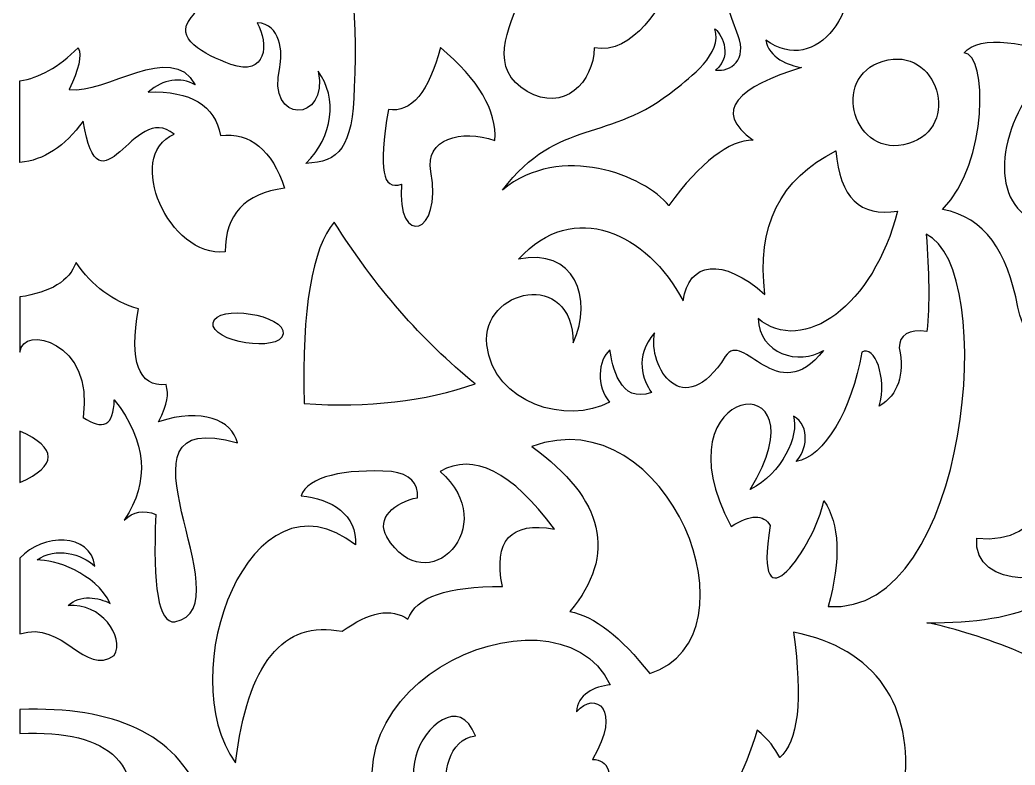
# Model space of a CAD drawing. Header units: centimetres. Extents: x -29.4 to 30.6, y -40.2 to 38.1.
# Drawn here: x -29.41 to -12.02, y -3.93 to 9.1 of the extents above; entities that cross this region are included whole.
import ezdxf

# ---------------------------------------------------------------- set-up
doc = ezdxf.new("R2010")
doc.units = ezdxf.units.CM
doc.header["$MEASUREMENT"] = 0
doc.layers.add('layer 1', color=7, linetype='Continuous')

msp = doc.modelspace()

# ---------------------------------------------------------------- linework, layer by layer
at = {"layer": 'layer 1', "color": 114}
for points, knots in [([(-14.18936, 14.71317), (-15.58492, 14.24845), (-15.65546, 10.18967), (-13.39082, 11.20756), (-13.39082, 11.20756), (-12.93069, 11.41437), (-12.18908, 11.14487), (-12.44113, 10.18866), (-12.44113, 10.18866), (-12.95971, 11.18251), (-14.07063, 10.38811), (-13.15655, 9.79825), (-13.15655, 9.79825), (-10.92165, 8.35604), (-10.59062, 11.30528), (-12.07453, 10.93576), (-12.07453, 10.93576), (-10.92911, 12.36741), (-9.88439, 10.2241), (-10.77908, 9.32296), (-10.77908, 9.32296), (-9.89731, 9.29293), (-8.48243, 10.69048), (-8.94094, 11.53646), (-8.94094, 11.53646), (-10.19758, 10.8572), (-10.33889, 11.29942), (-10.39302, 12.25728), (-10.39302, 12.25728), (-11.21151, 12.06161), (-14.26515, 11.9447), (-14.18936, 14.71317)], [0, 0, 0, 0, 0.11111111, 0.11111111, 0.11111111, 0.11111111, 0.22222222, 0.22222222, 0.22222222, 0.22222222, 0.33333333, 0.33333333, 0.33333333, 0.33333333, 0.44444444, 0.44444444, 0.44444444, 0.44444444, 0.55555556, 0.55555556, 0.55555556, 0.55555556, 0.66666667, 0.66666667, 0.66666667, 0.66666667, 0.77777778, 0.77777778, 0.77777778, 0.77777778, 1, 1, 1, 1]), ([(-16.9396, 13.31271), (-17.79601, 12.65183), (-19.79312, 12.42462), (-20.82505, 12.69501), (-20.82505, 12.69501), (-21.23111, 12.80141), (-22.34298, 13.33077), (-22.42878, 14.19508), (-22.42878, 14.19508), (-22.72651, 13.67947), (-23.31691, 13.23396), (-24.19999, 12.85852), (-24.19999, 12.85852), (-23.57718, 12.72366), (-21.92635, 12.50198), (-22.19244, 11.69566), (-22.19244, 11.69566), (-23.09535, 13.10348), (-24.58968, 9.74682), (-21.45337, 9.80874), (-21.45337, 9.80874), (-20.43077, 9.82893), (-20.5083, 10.9579), (-20.65805, 11.28279), (-20.65805, 11.28279), (-19.34, 10.57101), (-21.87771, 8.61695), (-20.54192, 7.84338), (-20.54192, 7.84338), (-19.90649, 7.47539), (-19.38123, 7.99866), (-19.37113, 8.60943), (-19.37113, 8.60943), (-18.70497, 8.45546), (-18.11564, 9.45007), (-18.08536, 9.68664), (-18.08536, 9.68664), (-18.14519, 9.63269), (-19.36573, 9.77722), (-19.21973, 11.0425), (-19.21973, 11.0425), (-18.9085, 10.25158), (-18.3458, 10.17526), (-17.75537, 10.53184), (-17.75537, 10.53184), (-18.43405, 10.44318), (-18.67848, 10.87629), (-18.57203, 11.36338), (-18.57203, 11.36338), (-18.4553, 11.00062), (-17.71798, 10.67333), (-17.35754, 11.41649), (-17.35754, 11.41649), (-16.84007, 12.48341), (-17.88857, 12.23186), (-18.14457, 11.87435), (-18.14457, 11.87435), (-18.42847, 12.70643), (-16.84293, 12.41438), (-16.9396, 13.31271)], [0, 0, 0, 0, 0.0625, 0.0625, 0.0625, 0.0625, 0.125, 0.125, 0.125, 0.125, 0.1875, 0.1875, 0.1875, 0.1875, 0.25, 0.25, 0.25, 0.25, 0.3125, 0.3125, 0.3125, 0.3125, 0.375, 0.375, 0.375, 0.375, 0.4375, 0.4375, 0.4375, 0.4375, 0.5, 0.5, 0.5, 0.5, 0.5625, 0.5625, 0.5625, 0.5625, 0.625, 0.625, 0.625, 0.625, 0.6875, 0.6875, 0.6875, 0.6875, 0.75, 0.75, 0.75, 0.75, 0.8125, 0.8125, 0.8125, 0.8125, 0.875, 0.875, 0.875, 0.875, 1, 1, 1, 1]), ([(-15.73754, 12.48429), (-15.943, 13.00091), (-16.47231, 13.38338), (-16.41498, 12.48429), (-16.41498, 12.48429), (-16.3892, 12.07988), (-15.41866, 10.9873), (-16.43395, 10.65201), (-16.43395, 10.65201), (-15.81092, 11.82263), (-18.15471, 12.13084), (-16.85787, 8.81969), (-16.85787, 8.81969), (-16.69712, 8.40925), (-16.97899, 8.17888), (-17.25151, 8.21893), (-17.25151, 8.21893), (-16.91594, 8.48861), (-17.18797, 8.89508), (-17.26366, 8.94076), (-17.26366, 8.94076), (-17.11301, 8.50493), (-17.72284, 8.07365), (-17.94807, 7.88929), (-17.94807, 7.88929), (-19.12006, 6.92992), (-19.98251, 7.40847), (-20.97548, 6.12268), (-20.97548, 6.12268), (-19.95672, 6.96409), (-18.48267, 6.37297), (-18.06888, 5.85237), (-18.06888, 5.85237), (-17.51128, 6.61325), (-17.01927, 6.99369), (-16.59287, 6.99369), (-16.59287, 6.99369), (-17.32709, 7.50178), (-16.83952, 7.92852), (-15.74702, 8.26641), (-15.74702, 8.26641), (-15.97153, 8.28896), (-16.3282, 8.44181), (-16.37336, 8.74322), (-16.37336, 8.74322), (-15.48425, 8.08699), (-14.60709, 9.32731), (-14.96548, 10.39513), (-14.96548, 10.39513), (-15.01089, 10.08978), (-15.29783, 9.86248), (-15.71834, 9.95406), (-15.71834, 9.95406), (-15.01109, 10.43001), (-15.51813, 11.93258), (-15.73754, 12.48429)], [0, 0, 0, 0, 0.06666667, 0.06666667, 0.06666667, 0.06666667, 0.13333333, 0.13333333, 0.13333333, 0.13333333, 0.2, 0.2, 0.2, 0.2, 0.26666667, 0.26666667, 0.26666667, 0.26666667, 0.33333333, 0.33333333, 0.33333333, 0.33333333, 0.4, 0.4, 0.4, 0.4, 0.46666667, 0.46666667, 0.46666667, 0.46666667, 0.53333333, 0.53333333, 0.53333333, 0.53333333, 0.6, 0.6, 0.6, 0.6, 0.66666667, 0.66666667, 0.66666667, 0.66666667, 0.73333333, 0.73333333, 0.73333333, 0.73333333, 0.8, 0.8, 0.8, 0.8, 0.86666667, 0.86666667, 0.86666667, 0.86666667, 1, 1, 1, 1]), ([(-25.72116, 12.18999), (-26.53294, 11.9874), (-26.10503, 10.95101), (-25.89432, 10.76124), (-25.89432, 10.76124), (-26.75506, 11.09066), (-26.7408, 11.76152), (-26.45063, 12.12965), (-26.45063, 12.12965), (-26.82905, 12.18434), (-27.16162, 11.44165), (-26.89465, 10.89071), (-26.89465, 10.89071), (-27.6314, 10.99082), (-27.87994, 10.43652), (-27.65158, 9.86953), (-27.65158, 9.86953), (-27.63902, 10.52329), (-27.33178, 10.70535), (-27.0231, 10.64602), (-27.0231, 10.64602), (-27.36538, 10.61064), (-27.49989, 9.80335), (-27.18023, 9.61061), (-27.18023, 9.61061), (-26.53038, 9.21879), (-26.38151, 10.02999), (-26.40101, 10.32996), (-26.40101, 10.32996), (-26.01265, 9.99868), (-26.19996, 9.37546), (-26.41191, 9.13603), (-26.41191, 9.13603), (-26.73103, 8.77555), (-26.20274, 8.49328), (-25.71817, 8.31907), (-25.71817, 8.31907), (-25.09609, 8.09542), (-25.05043, 8.68434), (-25.25969, 9.04357), (-25.25969, 9.04357), (-24.84361, 9.03129), (-24.81035, 8.5137), (-24.867, 8.26808), (-24.867, 8.26808), (-25.09884, 7.26286), (-24.00795, 7.2925), (-24.19293, 8.19882), (-24.19293, 8.19882), (-23.85392, 7.72816), (-23.93339, 7.06219), (-24.40737, 6.58707), (-24.40737, 6.58707), (-23.83716, 6.61711), (-23.58941, 6.84602), (-23.56417, 7.91726), (-23.56417, 7.91726), (-23.44306, 10.68547), (-24.10541, 12.59322), (-25.72116, 12.18999)], [0, 0, 0, 0, 0.0625, 0.0625, 0.0625, 0.0625, 0.125, 0.125, 0.125, 0.125, 0.1875, 0.1875, 0.1875, 0.1875, 0.25, 0.25, 0.25, 0.25, 0.3125, 0.3125, 0.3125, 0.3125, 0.375, 0.375, 0.375, 0.375, 0.4375, 0.4375, 0.4375, 0.4375, 0.5, 0.5, 0.5, 0.5, 0.5625, 0.5625, 0.5625, 0.5625, 0.625, 0.625, 0.625, 0.625, 0.6875, 0.6875, 0.6875, 0.6875, 0.75, 0.75, 0.75, 0.75, 0.8125, 0.8125, 0.8125, 0.8125, 0.875, 0.875, 0.875, 0.875, 1, 1, 1, 1]), ([(-28.54476, 7.87972), (-28.37571, 8.22762), (-28.32273, 8.47041), (-28.3858, 8.60806), (-28.3858, 8.60806), (-28.73202, 8.27017), (-29.07208, 8.07745), (-29.40598, 8.02989), (-29.40598, 8.02989), (-29.40598, 7.64444), (-29.40598, 7.16889), (-29.40597, 6.60323), (-29.40597, 6.60323), (-28.98882, 6.64328), (-28.62101, 6.88356), (-28.30254, 7.32407), (-28.30254, 7.32407), (-28.00386, 5.6012), (-27.42258, 7.6996), (-26.71299, 7.09881), (-26.71299, 7.09881), (-27.58859, 6.71278), (-26.80112, 4.94139), (-25.81982, 5.04142), (-25.81982, 5.04142), (-25.82234, 5.69218), (-25.47668, 6.06261), (-24.78283, 6.15271), (-24.78283, 6.15271), (-25.00486, 6.82599), (-25.37828, 7.13385), (-25.90308, 7.07628), (-25.90308, 7.07628), (-25.99643, 7.6044), (-26.41779, 7.85719), (-27.16715, 7.83466), (-27.16715, 7.83466), (-26.88709, 8.06243), (-26.61207, 8.10498), (-26.3421, 7.96231), (-26.3421, 7.96231), (-26.76409, 8.74425), (-27.909, 7.78512), (-28.54476, 7.87972)], [0, 0, 0, 0, 0.08333333, 0.08333333, 0.08333333, 0.08333333, 0.16666667, 0.16666667, 0.16666667, 0.16666667, 0.25, 0.25, 0.25, 0.25, 0.33333333, 0.33333333, 0.33333333, 0.33333333, 0.41666667, 0.41666667, 0.41666667, 0.41666667, 0.5, 0.5, 0.5, 0.5, 0.58333333, 0.58333333, 0.58333333, 0.58333333, 0.66666667, 0.66666667, 0.66666667, 0.66666667, 0.75, 0.75, 0.75, 0.75, 0.83333333, 0.83333333, 0.83333333, 0.83333333, 1, 1, 1, 1]), ([(-13.2851, 5.78479), (-12.53322, 5.63461), (-12.16932, 5.06395), (-11.96804, 4.0728), (-11.96804, 4.0728), (-11.82321, 3.31901), (-11.14175, 2.99507), (-10.69641, 3.0366), (-10.69641, 3.0366), (-10.71908, 3.49145), (-10.59323, 3.79153), (-9.99274, 4.30212), (-9.99274, 4.30212), (-10.81199, 4.84002), (-11.1811, 6.01505), (-10.96916, 6.89607), (-10.96916, 6.89607), (-11.39783, 7.20143), (-11.92155, 6.39198), (-11.8569, 5.69618), (-11.8569, 5.69618), (-12.54872, 6.22179), (-12.14029, 7.70702), (-11.23122, 8.3828), (-11.23122, 8.3828), (-11.69305, 8.71194), (-12.66959, 8.84706), (-12.90663, 8.51796), (-12.90663, 8.51796), (-12.50222, 8.50503), (-12.47812, 6.60543), (-13.2851, 5.78479)], [0, 0, 0, 0, 0.11111111, 0.11111111, 0.11111111, 0.11111111, 0.22222222, 0.22222222, 0.22222222, 0.22222222, 0.33333333, 0.33333333, 0.33333333, 0.33333333, 0.44444444, 0.44444444, 0.44444444, 0.44444444, 0.55555556, 0.55555556, 0.55555556, 0.55555556, 0.66666667, 0.66666667, 0.66666667, 0.66666667, 0.77777778, 0.77777778, 0.77777778, 0.77777778, 1, 1, 1, 1]), ([(-22.96824, 7.52924), (-22.56455, 7.46917), (-22.26178, 7.82959), (-22.05993, 8.6105), (-22.05993, 8.6105), (-21.38879, 8.04985), (-21.07088, 7.50922), (-21.1062, 6.98862), (-21.1062, 6.98862), (-21.70165, 7.18885), (-22.33318, 7.01866), (-22.22645, 6.44799), (-22.22645, 6.44799), (-22.01485, 5.31648), (-22.82642, 5.11476), (-22.74116, 6.22272), (-22.74116, 6.22272), (-23.06916, 6.12561), (-23.14486, 6.45136), (-22.96824, 7.52924)], [0, 0, 0, 0, 0.16666667, 0.16666667, 0.16666667, 0.16666667, 0.33333333, 0.33333333, 0.33333333, 0.33333333, 0.5, 0.5, 0.5, 0.5, 0.66666667, 0.66666667, 0.66666667, 0.66666667, 1, 1, 1, 1]), ([(-14.32209, 8.37529), (-15.27116, 8.09089), (-14.83023, 6.6498), (-13.88307, 6.93362), (-13.88307, 6.93362), (-12.93401, 7.21803), (-13.37494, 8.65911), (-14.32209, 8.37529)], [0, 0, 0, 0, 0.33333333, 0.33333333, 0.33333333, 0.33333333, 1, 1, 1, 1]), ([(-15.36559, 3.32013), (-15.7942, 3.04865), (-16.48897, 3.26572), (-16.50961, 3.87757), (-16.50961, 3.87757), (-15.72768, 3.21993), (-14.48395, 4.10371), (-14.0723, 5.75475), (-14.0723, 5.75475), (-14.72327, 5.64462), (-15.08154, 5.99503), (-15.14714, 6.80597), (-15.14714, 6.80597), (-16.1261, 6.32041), (-16.53989, 5.48444), (-16.3885, 4.29806), (-16.3885, 4.29806), (-17.13573, 4.95633), (-17.71796, 4.87373), (-17.8191, 4.18543), (-17.8191, 4.18543), (-18.4433, 5.3693), (-19.72569, 5.98002), (-20.69542, 4.91378), (-20.69542, 4.91378), (-19.7376, 5.12152), (-19.36701, 4.23549), (-19.74169, 3.44958), (-19.74169, 3.44958), (-19.73973, 4.76396), (-21.35377, 4.38904), (-21.24719, 3.41954), (-21.24719, 3.41954), (-21.13425, 2.39213), (-19.83675, 2.01072), (-19.10176, 2.41842), (-19.10176, 2.41842), (-19.34829, 2.68934), (-19.29963, 3.14685), (-19.099, 3.32943), (-19.099, 3.32943), (-19.05535, 3.04947), (-18.92338, 2.37756), (-18.3709, 2.5867), (-18.3709, 2.5867), (-18.51782, 2.79457), (-18.68354, 3.20787), (-18.3173, 3.62451), (-18.3173, 3.62451), (-18.43249, 3.03076), (-17.82559, 2.0439), (-17.08104, 3.2125), (-17.08104, 3.2125), (-16.76429, 3.70964), (-16.18597, 2.27455), (-15.36559, 3.32013)], [0, 0, 0, 0, 0.06666667, 0.06666667, 0.06666667, 0.06666667, 0.13333333, 0.13333333, 0.13333333, 0.13333333, 0.2, 0.2, 0.2, 0.2, 0.26666667, 0.26666667, 0.26666667, 0.26666667, 0.33333333, 0.33333333, 0.33333333, 0.33333333, 0.4, 0.4, 0.4, 0.4, 0.46666667, 0.46666667, 0.46666667, 0.46666667, 0.53333333, 0.53333333, 0.53333333, 0.53333333, 0.6, 0.6, 0.6, 0.6, 0.66666667, 0.66666667, 0.66666667, 0.66666667, 0.73333333, 0.73333333, 0.73333333, 0.73333333, 0.8, 0.8, 0.8, 0.8, 0.86666667, 0.86666667, 0.86666667, 0.86666667, 1, 1, 1, 1]), ([(-23.91236, 5.55953), (-23.20842, 4.43822), (-22.38842, 3.49713), (-21.45235, 2.73625), (-21.45235, 2.73625), (-22.32281, 2.4309), (-23.31943, 2.31576), (-24.44221, 2.39085), (-24.44221, 2.39085), (-24.47753, 4.05778), (-24.30092, 5.11401), (-23.91236, 5.55953)], [0, 0, 0, 0, 0.25, 0.25, 0.25, 0.25, 0.5, 0.5, 0.5, 0.5, 1, 1, 1, 1]), ([(-16.64591, 0.88967), (-16.08912, 1.16898), (-15.7893, 1.82179), (-15.89014, 2.17378), (-15.89014, 2.17378), (-15.57163, 1.98965), (-15.67286, 1.55592), (-15.84309, 1.37722), (-15.84309, 1.37722), (-15.35311, 1.45658), (-14.87109, 2.27988), (-14.69473, 3.28668), (-14.69473, 3.28668), (-14.4727, 3.42183), (-14.25081, 2.84966), (-14.39021, 2.3458), (-14.39021, 2.3458), (-14.06221, 2.54603), (-13.94615, 2.88642), (-14.04203, 3.36698), (-14.04203, 3.36698), (-14.04203, 3.59224), (-13.88055, 3.68735), (-13.55759, 3.65232), (-13.55759, 3.65232), (-13.51218, 4.12786), (-13.51722, 4.69352), (-13.57273, 5.34928), (-13.57273, 5.34928), (-12.29666, 4.79402), (-12.81094, -1.33417), (-15.28339, -1.15327), (-15.28339, -1.15327), (-15.05631, -0.32731), (-15.08154, 0.28841), (-15.35908, 0.69388), (-15.35908, 0.69388), (-15.51628, -0.0906), (-16.60806, -1.65596), (-16.29767, 0.25837), (-16.29767, 0.25837), (-16.41374, 0.46361), (-16.64081, 0.45861), (-16.97891, 0.24335), (-16.97891, 0.24335), (-18.34315, 2.76424), (-15.26775, 3.14743), (-16.64591, 0.88967)], [0, 0, 0, 0, 0.07692308, 0.07692308, 0.07692308, 0.07692308, 0.15384615, 0.15384615, 0.15384615, 0.15384615, 0.23076923, 0.23076923, 0.23076923, 0.23076923, 0.30769231, 0.30769231, 0.30769231, 0.30769231, 0.38461538, 0.38461538, 0.38461538, 0.38461538, 0.46153846, 0.46153846, 0.46153846, 0.46153846, 0.53846154, 0.53846154, 0.53846154, 0.53846154, 0.61538462, 0.61538462, 0.61538462, 0.61538462, 0.69230769, 0.69230769, 0.69230769, 0.69230769, 0.76923077, 0.76923077, 0.76923077, 0.76923077, 0.84615385, 0.84615385, 0.84615385, 0.84615385, 1, 1, 1, 1]), ([(-29.40596, 3.29048), (-29.40596, 3.54838), (-29.40598, 3.86953), (-29.40598, 4.25392), (-29.40598, 4.25392), (-28.86904, 4.33402), (-28.54202, 4.53427), (-28.42492, 4.85468), (-28.42492, 4.85468), (-28.14231, 4.44417), (-27.77895, 4.17382), (-27.33484, 4.04366), (-27.33484, 4.04366), (-27.49633, 3.12249), (-27.33484, 2.68194), (-26.85035, 2.72199), (-26.85035, 2.72199), (-26.81131, 2.5389), (-26.80716, 2.41112), (-26.98667, 2.07241), (-26.98667, 2.07241), (-26.20948, 2.32273), (-25.71535, 2.10502), (-25.60126, 1.70262), (-25.60126, 1.70262), (-28.04145, 2.40918), (-25.40644, -1.17385), (-26.69895, -1.42326), (-26.69895, -1.42326), (-26.98044, -1.4486), (-27.09109, -0.82299), (-27.0309, 0.4536), (-27.0309, 0.4536), (-27.24032, 0.5362), (-27.4245, 0.50366), (-27.58346, 0.35598), (-27.58346, 0.35598), (-27.13183, 1.02677), (-27.18985, 1.72758), (-27.75755, 2.45842), (-27.75755, 2.45842), (-27.76466, 1.99485), (-27.96062, 1.91922), (-28.30254, 2.15057), (-28.30254, 2.15057), (-28.09784, 3.47492), (-29.37014, 3.78327), (-29.40596, 3.29048)], [0, 0, 0, 0, 0.07692308, 0.07692308, 0.07692308, 0.07692308, 0.15384615, 0.15384615, 0.15384615, 0.15384615, 0.23076923, 0.23076923, 0.23076923, 0.23076923, 0.30769231, 0.30769231, 0.30769231, 0.30769231, 0.38461538, 0.38461538, 0.38461538, 0.38461538, 0.46153846, 0.46153846, 0.46153846, 0.46153846, 0.53846154, 0.53846154, 0.53846154, 0.53846154, 0.61538462, 0.61538462, 0.61538462, 0.61538462, 0.69230769, 0.69230769, 0.69230769, 0.69230769, 0.76923077, 0.76923077, 0.76923077, 0.76923077, 0.84615385, 0.84615385, 0.84615385, 0.84615385, 1, 1, 1, 1]), ([(-26.03176, 3.80249), (-26.08583, 3.46825), (-24.85964, 3.27279), (-24.80554, 3.60726), (-24.80554, 3.60726), (-24.75146, 3.94149), (-25.97764, 4.13696), (-26.03176, 3.80249)], [0, 0, 0, 0, 0.33333333, 0.33333333, 0.33333333, 0.33333333, 1, 1, 1, 1]), ([(-19.79505, -1.24303), (-18.9674, -0.24176), (-19.18946, 0.71946), (-20.46122, 1.64062), (-20.46122, 1.64062), (-18.07203, 2.51983), (-16.41418, -1.69052), (-18.40216, -2.32439), (-18.40216, -2.32439), (-18.90683, -1.68359), (-19.37113, -1.32313), (-19.79505, -1.24303)], [0, 0, 0, 0, 0.25, 0.25, 0.25, 0.25, 0.5, 0.5, 0.5, 0.5, 1, 1, 1, 1]), ([(-8.92332, 2.04545), (-8.49434, 1.3602), (-8.64798, 0.491), (-9.51482, 0.63381), (-9.51482, 0.63381), (-9.04775, 0.72885), (-8.62492, 1.87298), (-9.99579, 1.97763), (-9.99579, 1.97763), (-10.62976, 2.02602), (-10.66894, 0.5812), (-10.74182, 0.39353), (-10.74182, 0.39353), (-10.7141, 1.3433), (-11.33791, 1.77144), (-11.62385, 1.6738), (-11.62385, 1.6738), (-11.21443, 1.16875), (-11.45813, -0.10561), (-12.68872, 0.04072), (-12.68872, 0.04072), (-12.77612, -0.87033), (-11.09603, -0.86798), (-11.02945, -0.04198), (-11.02945, -0.04198), (-10.77822, -0.99265), (-11.89499, -1.45501), (-13.55785, -1.4386), (-13.55785, -1.4386), (-12.81102, -1.58376), (-11.30433, -2.09701), (-10.55749, -2.74275), (-10.55749, -2.74275), (-10.25918, -0.93779), (-6.5745, -0.02846), (-5.29979, -1.91171), (-5.29979, -1.91171), (-5.04734, -1.13709), (-5.79656, -0.70338), (-6.92691, -0.44745), (-6.92691, -0.44745), (-6.03542, -0.09808), (-6.66438, 0.58265), (-7.4719, 0.37851), (-7.4719, 0.37851), (-7.59805, 0.56373), (-7.36584, 0.91414), (-6.73011, 1.02426), (-6.73011, 1.02426), (-7.06446, 1.88026), (-8.05782, 1.30959), (-8.36308, 0.65634), (-8.36308, 0.65634), (-8.23928, 1.06691), (-8.37604, 1.86848), (-8.92332, 2.04545)], [0, 0, 0, 0, 0.06666667, 0.06666667, 0.06666667, 0.06666667, 0.13333333, 0.13333333, 0.13333333, 0.13333333, 0.2, 0.2, 0.2, 0.2, 0.26666667, 0.26666667, 0.26666667, 0.26666667, 0.33333333, 0.33333333, 0.33333333, 0.33333333, 0.4, 0.4, 0.4, 0.4, 0.46666667, 0.46666667, 0.46666667, 0.46666667, 0.53333333, 0.53333333, 0.53333333, 0.53333333, 0.6, 0.6, 0.6, 0.6, 0.66666667, 0.66666667, 0.66666667, 0.66666667, 0.73333333, 0.73333333, 0.73333333, 0.73333333, 0.8, 0.8, 0.8, 0.8, 0.86666667, 0.86666667, 0.86666667, 0.86666667, 1, 1, 1, 1]), ([(-29.40598, 1.91096), (-28.74389, 1.61058), (-28.74388, 1.3102), (-29.40598, 1.00982), (-29.40598, 1.00982), (-29.40598, 1.3102), (-29.40598, 1.61058), (-29.40598, 1.91096)], [0, 0, 0, 0, 0.33333333, 0.33333333, 0.33333333, 0.33333333, 1, 1, 1, 1]), ([(-25.63914, -3.88637), (-26.76353, -2.34131), (-25.37398, 1.36403), (-23.54146, -0.07952), (-23.54146, -0.07952), (-23.51119, 0.44109), (-23.95917, 0.73646), (-24.49406, 0.77651), (-24.49406, 0.77651), (-24.38053, 1.11941), (-23.72313, 1.25203), (-22.91321, 1.20447), (-22.91321, 1.20447), (-22.59027, 1.15692), (-22.43887, 1.00424), (-22.45906, 0.74644), (-22.45906, 0.74644), (-22.86528, 0.66885), (-23.18552, 0.37994), (-22.99647, 0.06314), (-22.99647, 0.06314), (-22.29228, -1.1169), (-20.96746, 0.2643), (-22.06546, 1.20447), (-22.06546, 1.20447), (-21.4801, 1.53986), (-20.814, 1.20447), (-20.06717, 0.1983), (-20.06717, 0.1983), (-20.83419, 0.33346), (-21.13696, -0.00193), (-20.97548, -0.80787), (-20.97548, -0.80787), (-21.93931, -0.79785), (-22.48934, -0.98807), (-22.62558, -1.37852), (-22.62558, -1.37852), (-22.91974, -1.1745), (-23.30325, -1.24458), (-23.77611, -1.58877), (-23.77611, -1.58877), (-24.81025, -1.38355), (-25.43126, -2.14942), (-25.63914, -3.88637)], [0, 0, 0, 0, 0.08333333, 0.08333333, 0.08333333, 0.08333333, 0.16666667, 0.16666667, 0.16666667, 0.16666667, 0.25, 0.25, 0.25, 0.25, 0.33333333, 0.33333333, 0.33333333, 0.33333333, 0.41666667, 0.41666667, 0.41666667, 0.41666667, 0.5, 0.5, 0.5, 0.5, 0.58333333, 0.58333333, 0.58333333, 0.58333333, 0.66666667, 0.66666667, 0.66666667, 0.66666667, 0.75, 0.75, 0.75, 0.75, 0.83333333, 0.83333333, 0.83333333, 0.83333333, 1, 1, 1, 1]), ([(-29.40598, -0.31185), (-29.01394, 0.12722), (-28.16712, 0.13819), (-28.09788, -0.45063), (-28.09788, -0.45063), (-28.31966, -0.23632), (-28.78679, -0.10471), (-29.10488, -0.34233), (-29.10488, -0.34233), (-28.81436, -0.32794), (-28.08453, -0.56632), (-27.8313, -1.10061), (-27.8313, -1.10061), (-28.0308, -0.99516), (-28.35123, -0.93676), (-28.5599, -1.13825), (-28.5599, -1.13825), (-27.99754, -1.08331), (-27.56793, -1.68409), (-27.7575, -2.00929), (-27.7575, -2.00929), (-28.2744, -2.39226), (-28.64651, -1.38663), (-29.40598, -1.63382), (-29.40598, -1.63382), (-29.40598, -1.01325), (-29.40597, -0.57259), (-29.40598, -0.31185)], [0, 0, 0, 0, 0.125, 0.125, 0.125, 0.125, 0.25, 0.25, 0.25, 0.25, 0.375, 0.375, 0.375, 0.375, 0.5, 0.5, 0.5, 0.5, 0.625, 0.625, 0.625, 0.625, 0.75, 0.75, 0.75, 0.75, 1, 1, 1, 1]), ([(-19.79505, -5.77876), (-18.78738, -5.74232), (-18.32412, -5.34417), (-18.37188, -4.63732), (-18.37188, -4.63732), (-18.63431, -4.51717), (-18.89674, -4.47712), (-19.15917, -4.51717), (-19.15917, -4.51717), (-19.03805, -4.06659), (-19.1188, -3.8363), (-19.40141, -3.82629), (-19.40141, -3.82629), (-18.86983, -2.94461), (-19.36066, -2.61795), (-19.67994, -2.9928), (-19.67994, -2.9928), (-19.67383, -2.70061), (-19.36506, -2.54782), (-19.09012, -2.52471), (-19.09012, -2.52471), (-20.06649, -0.50548), (-24.83119, -2.70682), (-22.7147, -5.56305), (-22.7147, -5.56305), (-22.46694, -5.89742), (-22.02202, -6.08084), (-21.64339, -6.06411), (-21.64339, -6.06411), (-22.50027, -5.45673), (-22.62878, -4.3039), (-22.48774, -3.7703), (-22.48774, -3.7703), (-22.35298, -3.26048), (-21.72487, -2.69934), (-21.44566, -3.41549), (-21.44566, -3.41549), (-22.40357, -3.55511), (-21.83086, -5.70096), (-21.37331, -5.26366), (-21.37331, -5.26366), (-22.11324, -3.16833), (-18.55128, -4.1482), (-19.79505, -5.77876)], [0, 0, 0, 0, 0.08333333, 0.08333333, 0.08333333, 0.08333333, 0.16666667, 0.16666667, 0.16666667, 0.16666667, 0.25, 0.25, 0.25, 0.25, 0.33333333, 0.33333333, 0.33333333, 0.33333333, 0.41666667, 0.41666667, 0.41666667, 0.41666667, 0.5, 0.5, 0.5, 0.5, 0.58333333, 0.58333333, 0.58333333, 0.58333333, 0.66666667, 0.66666667, 0.66666667, 0.66666667, 0.75, 0.75, 0.75, 0.75, 0.83333333, 0.83333333, 0.83333333, 0.83333333, 1, 1, 1, 1]), ([(-15.8889, -1.60348), (-14.43545, -1.89385), (-13.78946, -2.88532), (-13.95096, -4.33716), (-13.95096, -4.33716), (-13.70462, -4.43399), (-13.41516, -4.34397), (-13.24899, -4.08464), (-13.24899, -4.08464), (-13.25353, -4.61241), (-13.58671, -4.65578), (-13.93375, -4.89242), (-13.93375, -4.89242), (-13.8426, -5.32032), (-13.62798, -6.10918), (-13.40592, -6.83009), (-13.40592, -6.83009), (-13.97115, -6.68992), (-14.13265, -7.03034), (-13.89041, -7.85138), (-13.89041, -7.85138), (-14.3547, -8.29194), (-14.6575, -8.41209), (-14.79881, -8.21184), (-14.79881, -8.21184), (-15.11171, -7.00031), (-15.52554, -6.77002), (-16.0403, -7.52096), (-16.0403, -7.52096), (-16.2018, -7.80132), (-16.12105, -8.12172), (-15.79806, -8.48218), (-15.79806, -8.48218), (-16.83768, -8.39207), (-17.37264, -7.68117), (-17.40292, -6.34948), (-17.40292, -6.34948), (-17.26161, -6.02908), (-16.9588, -6.26938), (-16.49451, -7.07039), (-16.49451, -7.07039), (-16.22199, -6.16925), (-16.53488, -5.50842), (-17.43319, -5.08789), (-17.43319, -5.08789), (-17.04965, -4.63732), (-16.74684, -4.04657), (-16.52479, -3.31565), (-16.52479, -3.31565), (-16.33302, -3.47585), (-16.2018, -3.63606), (-16.13114, -3.79626), (-16.13114, -3.79626), (-15.80815, -3.52591), (-15.7274, -2.79499), (-15.8889, -1.60348)], [0, 0, 0, 0, 0.06666667, 0.06666667, 0.06666667, 0.06666667, 0.13333333, 0.13333333, 0.13333333, 0.13333333, 0.2, 0.2, 0.2, 0.2, 0.26666667, 0.26666667, 0.26666667, 0.26666667, 0.33333333, 0.33333333, 0.33333333, 0.33333333, 0.4, 0.4, 0.4, 0.4, 0.46666667, 0.46666667, 0.46666667, 0.46666667, 0.53333333, 0.53333333, 0.53333333, 0.53333333, 0.6, 0.6, 0.6, 0.6, 0.66666667, 0.66666667, 0.66666667, 0.66666667, 0.73333333, 0.73333333, 0.73333333, 0.73333333, 0.8, 0.8, 0.8, 0.8, 0.86666667, 0.86666667, 0.86666667, 0.86666667, 1, 1, 1, 1]), ([(-29.40598, -2.95519), (-27.73858, -2.89512), (-26.68483, -3.39575), (-26.24475, -4.45709), (-26.24475, -4.45709), (-26.87053, -4.81755), (-27.29446, -5.0979), (-27.51652, -5.29816), (-27.51652, -5.29816), (-27.16931, -3.93643), (-27.79913, -3.29562), (-29.40598, -3.37572), (-29.40598, -3.37572), (-29.40598, -3.23554), (-29.40598, -3.09537), (-29.40598, -2.95519)], [0, 0, 0, 0, 0.2, 0.2, 0.2, 0.2, 0.4, 0.4, 0.4, 0.4, 0.6, 0.6, 0.6, 0.6, 1, 1, 1, 1])]:
    msp.add_open_spline(points, degree=3, knots=knots, dxfattribs=at)
at = {"layer": 'layer 1', "color": 250, "lineweight": 20}
for points, knots in [([(-14.18936, 14.71317), (-15.58492, 14.24845), (-15.65546, 10.18967), (-13.39082, 11.20756), (-13.39082, 11.20756), (-12.93069, 11.41437), (-12.18908, 11.14487), (-12.44113, 10.18866), (-12.44113, 10.18866), (-12.95971, 11.18251), (-14.07063, 10.38811), (-13.15655, 9.79825), (-13.15655, 9.79825), (-10.92165, 8.35604), (-10.59062, 11.30528), (-12.07453, 10.93576), (-12.07453, 10.93576), (-10.92911, 12.36741), (-9.88439, 10.2241), (-10.77908, 9.32296), (-10.77908, 9.32296), (-9.89731, 9.29293), (-8.48243, 10.69048), (-8.94094, 11.53646), (-8.94094, 11.53646), (-10.19758, 10.8572), (-10.33889, 11.29942), (-10.39302, 12.25728), (-10.39302, 12.25728), (-11.21151, 12.06161), (-14.26515, 11.9447), (-14.18936, 14.71317)], [0, 0, 0, 0, 0.11111111, 0.11111111, 0.11111111, 0.11111111, 0.22222222, 0.22222222, 0.22222222, 0.22222222, 0.33333333, 0.33333333, 0.33333333, 0.33333333, 0.44444444, 0.44444444, 0.44444444, 0.44444444, 0.55555556, 0.55555556, 0.55555556, 0.55555556, 0.66666667, 0.66666667, 0.66666667, 0.66666667, 0.77777778, 0.77777778, 0.77777778, 0.77777778, 1, 1, 1, 1]), ([(-16.9396, 13.31271), (-17.79601, 12.65183), (-19.79312, 12.42462), (-20.82505, 12.69501), (-20.82505, 12.69501), (-21.23111, 12.80141), (-22.34298, 13.33077), (-22.42878, 14.19508), (-22.42878, 14.19508), (-22.72651, 13.67947), (-23.31691, 13.23396), (-24.19999, 12.85852), (-24.19999, 12.85852), (-23.57718, 12.72366), (-21.92635, 12.50198), (-22.19244, 11.69566), (-22.19244, 11.69566), (-23.09535, 13.10348), (-24.58968, 9.74682), (-21.45337, 9.80874), (-21.45337, 9.80874), (-20.43077, 9.82893), (-20.5083, 10.9579), (-20.65805, 11.28279), (-20.65805, 11.28279), (-19.34, 10.57101), (-21.87771, 8.61695), (-20.54192, 7.84338), (-20.54192, 7.84338), (-19.90649, 7.47539), (-19.38123, 7.99866), (-19.37113, 8.60943), (-19.37113, 8.60943), (-18.70497, 8.45546), (-18.11564, 9.45007), (-18.08536, 9.68664), (-18.08536, 9.68664), (-18.14519, 9.63269), (-19.36573, 9.77722), (-19.21973, 11.0425), (-19.21973, 11.0425), (-18.9085, 10.25158), (-18.3458, 10.17526), (-17.75537, 10.53184), (-17.75537, 10.53184), (-18.43405, 10.44318), (-18.67848, 10.87629), (-18.57203, 11.36338), (-18.57203, 11.36338), (-18.4553, 11.00062), (-17.71798, 10.67333), (-17.35754, 11.41649), (-17.35754, 11.41649), (-16.84007, 12.48341), (-17.88857, 12.23186), (-18.14457, 11.87435), (-18.14457, 11.87435), (-18.42847, 12.70643), (-16.84293, 12.41438), (-16.9396, 13.31271)], [0, 0, 0, 0, 0.0625, 0.0625, 0.0625, 0.0625, 0.125, 0.125, 0.125, 0.125, 0.1875, 0.1875, 0.1875, 0.1875, 0.25, 0.25, 0.25, 0.25, 0.3125, 0.3125, 0.3125, 0.3125, 0.375, 0.375, 0.375, 0.375, 0.4375, 0.4375, 0.4375, 0.4375, 0.5, 0.5, 0.5, 0.5, 0.5625, 0.5625, 0.5625, 0.5625, 0.625, 0.625, 0.625, 0.625, 0.6875, 0.6875, 0.6875, 0.6875, 0.75, 0.75, 0.75, 0.75, 0.8125, 0.8125, 0.8125, 0.8125, 0.875, 0.875, 0.875, 0.875, 1, 1, 1, 1]), ([(-15.73754, 12.48429), (-15.943, 13.00091), (-16.47231, 13.38338), (-16.41498, 12.48429), (-16.41498, 12.48429), (-16.3892, 12.07988), (-15.41866, 10.9873), (-16.43395, 10.65201), (-16.43395, 10.65201), (-15.81092, 11.82263), (-18.15471, 12.13084), (-16.85787, 8.81969), (-16.85787, 8.81969), (-16.69712, 8.40925), (-16.97899, 8.17888), (-17.25151, 8.21893), (-17.25151, 8.21893), (-16.91594, 8.48861), (-17.18797, 8.89508), (-17.26366, 8.94076), (-17.26366, 8.94076), (-17.11301, 8.50493), (-17.72284, 8.07365), (-17.94807, 7.88929), (-17.94807, 7.88929), (-19.12006, 6.92992), (-19.98251, 7.40847), (-20.97548, 6.12268), (-20.97548, 6.12268), (-19.95672, 6.96409), (-18.48267, 6.37297), (-18.06888, 5.85237), (-18.06888, 5.85237), (-17.51128, 6.61325), (-17.01927, 6.99369), (-16.59287, 6.99369), (-16.59287, 6.99369), (-17.32709, 7.50178), (-16.83952, 7.92852), (-15.74702, 8.26641), (-15.74702, 8.26641), (-15.97153, 8.28896), (-16.3282, 8.44181), (-16.37336, 8.74322), (-16.37336, 8.74322), (-15.48425, 8.08699), (-14.60709, 9.32731), (-14.96548, 10.39513), (-14.96548, 10.39513), (-15.01089, 10.08978), (-15.29783, 9.86248), (-15.71834, 9.95406), (-15.71834, 9.95406), (-15.01109, 10.43001), (-15.51813, 11.93258), (-15.73754, 12.48429)], [0, 0, 0, 0, 0.06666667, 0.06666667, 0.06666667, 0.06666667, 0.13333333, 0.13333333, 0.13333333, 0.13333333, 0.2, 0.2, 0.2, 0.2, 0.26666667, 0.26666667, 0.26666667, 0.26666667, 0.33333333, 0.33333333, 0.33333333, 0.33333333, 0.4, 0.4, 0.4, 0.4, 0.46666667, 0.46666667, 0.46666667, 0.46666667, 0.53333333, 0.53333333, 0.53333333, 0.53333333, 0.6, 0.6, 0.6, 0.6, 0.66666667, 0.66666667, 0.66666667, 0.66666667, 0.73333333, 0.73333333, 0.73333333, 0.73333333, 0.8, 0.8, 0.8, 0.8, 0.86666667, 0.86666667, 0.86666667, 0.86666667, 1, 1, 1, 1]), ([(-25.72116, 12.18999), (-26.53294, 11.9874), (-26.10503, 10.95101), (-25.89432, 10.76124), (-25.89432, 10.76124), (-26.75506, 11.09066), (-26.7408, 11.76152), (-26.45063, 12.12965), (-26.45063, 12.12965), (-26.82905, 12.18434), (-27.16162, 11.44165), (-26.89465, 10.89071), (-26.89465, 10.89071), (-27.6314, 10.99082), (-27.87994, 10.43652), (-27.65158, 9.86953), (-27.65158, 9.86953), (-27.63902, 10.52329), (-27.33178, 10.70535), (-27.0231, 10.64602), (-27.0231, 10.64602), (-27.36538, 10.61064), (-27.49989, 9.80335), (-27.18023, 9.61061), (-27.18023, 9.61061), (-26.53038, 9.21879), (-26.38151, 10.02999), (-26.40101, 10.32996), (-26.40101, 10.32996), (-26.01265, 9.99868), (-26.19996, 9.37546), (-26.41191, 9.13603), (-26.41191, 9.13603), (-26.73103, 8.77555), (-26.20274, 8.49328), (-25.71817, 8.31907), (-25.71817, 8.31907), (-25.09609, 8.09542), (-25.05043, 8.68434), (-25.25969, 9.04357), (-25.25969, 9.04357), (-24.84361, 9.03129), (-24.81035, 8.5137), (-24.867, 8.26808), (-24.867, 8.26808), (-25.09884, 7.26286), (-24.00795, 7.2925), (-24.19293, 8.19882), (-24.19293, 8.19882), (-23.85392, 7.72816), (-23.93339, 7.06219), (-24.40737, 6.58707), (-24.40737, 6.58707), (-23.83716, 6.61711), (-23.58941, 6.84602), (-23.56417, 7.91726), (-23.56417, 7.91726), (-23.44306, 10.68547), (-24.10541, 12.59322), (-25.72116, 12.18999)], [0, 0, 0, 0, 0.0625, 0.0625, 0.0625, 0.0625, 0.125, 0.125, 0.125, 0.125, 0.1875, 0.1875, 0.1875, 0.1875, 0.25, 0.25, 0.25, 0.25, 0.3125, 0.3125, 0.3125, 0.3125, 0.375, 0.375, 0.375, 0.375, 0.4375, 0.4375, 0.4375, 0.4375, 0.5, 0.5, 0.5, 0.5, 0.5625, 0.5625, 0.5625, 0.5625, 0.625, 0.625, 0.625, 0.625, 0.6875, 0.6875, 0.6875, 0.6875, 0.75, 0.75, 0.75, 0.75, 0.8125, 0.8125, 0.8125, 0.8125, 0.875, 0.875, 0.875, 0.875, 1, 1, 1, 1]), ([(-28.54476, 7.87972), (-28.37571, 8.22762), (-28.32273, 8.47041), (-28.3858, 8.60806), (-28.3858, 8.60806), (-28.73202, 8.27017), (-29.07208, 8.07745), (-29.40598, 8.02989), (-29.40598, 8.02989), (-29.40598, 7.64444), (-29.40598, 7.16889), (-29.40597, 6.60323), (-29.40597, 6.60323), (-28.98882, 6.64328), (-28.62101, 6.88356), (-28.30254, 7.32407), (-28.30254, 7.32407), (-28.00386, 5.6012), (-27.42258, 7.6996), (-26.71299, 7.09881), (-26.71299, 7.09881), (-27.58859, 6.71278), (-26.80112, 4.94139), (-25.81982, 5.04142), (-25.81982, 5.04142), (-25.82234, 5.69218), (-25.47668, 6.06261), (-24.78283, 6.15271), (-24.78283, 6.15271), (-25.00486, 6.82599), (-25.37828, 7.13385), (-25.90308, 7.07628), (-25.90308, 7.07628), (-25.99643, 7.6044), (-26.41779, 7.85719), (-27.16715, 7.83466), (-27.16715, 7.83466), (-26.88709, 8.06243), (-26.61207, 8.10498), (-26.3421, 7.96231), (-26.3421, 7.96231), (-26.76409, 8.74425), (-27.909, 7.78512), (-28.54476, 7.87972)], [0, 0, 0, 0, 0.08333333, 0.08333333, 0.08333333, 0.08333333, 0.16666667, 0.16666667, 0.16666667, 0.16666667, 0.25, 0.25, 0.25, 0.25, 0.33333333, 0.33333333, 0.33333333, 0.33333333, 0.41666667, 0.41666667, 0.41666667, 0.41666667, 0.5, 0.5, 0.5, 0.5, 0.58333333, 0.58333333, 0.58333333, 0.58333333, 0.66666667, 0.66666667, 0.66666667, 0.66666667, 0.75, 0.75, 0.75, 0.75, 0.83333333, 0.83333333, 0.83333333, 0.83333333, 1, 1, 1, 1]), ([(-13.2851, 5.78479), (-12.53322, 5.63461), (-12.16932, 5.06395), (-11.96804, 4.0728), (-11.96804, 4.0728), (-11.82321, 3.31901), (-11.14175, 2.99507), (-10.69641, 3.0366), (-10.69641, 3.0366), (-10.71908, 3.49145), (-10.59323, 3.79153), (-9.99274, 4.30212), (-9.99274, 4.30212), (-10.81199, 4.84002), (-11.1811, 6.01505), (-10.96916, 6.89607), (-10.96916, 6.89607), (-11.39783, 7.20143), (-11.92155, 6.39198), (-11.8569, 5.69618), (-11.8569, 5.69618), (-12.54872, 6.22179), (-12.14029, 7.70702), (-11.23122, 8.3828), (-11.23122, 8.3828), (-11.69305, 8.71194), (-12.66959, 8.84706), (-12.90663, 8.51796), (-12.90663, 8.51796), (-12.50222, 8.50503), (-12.47812, 6.60543), (-13.2851, 5.78479)], [0, 0, 0, 0, 0.11111111, 0.11111111, 0.11111111, 0.11111111, 0.22222222, 0.22222222, 0.22222222, 0.22222222, 0.33333333, 0.33333333, 0.33333333, 0.33333333, 0.44444444, 0.44444444, 0.44444444, 0.44444444, 0.55555556, 0.55555556, 0.55555556, 0.55555556, 0.66666667, 0.66666667, 0.66666667, 0.66666667, 0.77777778, 0.77777778, 0.77777778, 0.77777778, 1, 1, 1, 1]), ([(-22.96824, 7.52924), (-22.56455, 7.46917), (-22.26178, 7.82959), (-22.05993, 8.6105), (-22.05993, 8.6105), (-21.38879, 8.04985), (-21.07088, 7.50922), (-21.1062, 6.98862), (-21.1062, 6.98862), (-21.70165, 7.18885), (-22.33318, 7.01866), (-22.22645, 6.44799), (-22.22645, 6.44799), (-22.01485, 5.31648), (-22.82642, 5.11476), (-22.74116, 6.22272), (-22.74116, 6.22272), (-23.06916, 6.12561), (-23.14486, 6.45136), (-22.96824, 7.52924)], [0, 0, 0, 0, 0.16666667, 0.16666667, 0.16666667, 0.16666667, 0.33333333, 0.33333333, 0.33333333, 0.33333333, 0.5, 0.5, 0.5, 0.5, 0.66666667, 0.66666667, 0.66666667, 0.66666667, 1, 1, 1, 1]), ([(-14.32209, 8.37529), (-15.27116, 8.09089), (-14.83023, 6.6498), (-13.88307, 6.93362), (-13.88307, 6.93362), (-12.93401, 7.21803), (-13.37494, 8.65911), (-14.32209, 8.37529)], [0, 0, 0, 0, 0.33333333, 0.33333333, 0.33333333, 0.33333333, 1, 1, 1, 1]), ([(-15.36559, 3.32013), (-15.7942, 3.04865), (-16.48897, 3.26572), (-16.50961, 3.87757), (-16.50961, 3.87757), (-15.72768, 3.21993), (-14.48395, 4.10371), (-14.0723, 5.75475), (-14.0723, 5.75475), (-14.72327, 5.64462), (-15.08154, 5.99503), (-15.14714, 6.80597), (-15.14714, 6.80597), (-16.1261, 6.32041), (-16.53989, 5.48444), (-16.3885, 4.29806), (-16.3885, 4.29806), (-17.13573, 4.95633), (-17.71796, 4.87373), (-17.8191, 4.18543), (-17.8191, 4.18543), (-18.4433, 5.3693), (-19.72569, 5.98002), (-20.69542, 4.91378), (-20.69542, 4.91378), (-19.7376, 5.12152), (-19.36701, 4.23549), (-19.74169, 3.44958), (-19.74169, 3.44958), (-19.73973, 4.76396), (-21.35377, 4.38904), (-21.24719, 3.41954), (-21.24719, 3.41954), (-21.13425, 2.39213), (-19.83675, 2.01072), (-19.10176, 2.41842), (-19.10176, 2.41842), (-19.34829, 2.68934), (-19.29963, 3.14685), (-19.099, 3.32943), (-19.099, 3.32943), (-19.05535, 3.04947), (-18.92338, 2.37756), (-18.3709, 2.5867), (-18.3709, 2.5867), (-18.51782, 2.79457), (-18.68354, 3.20787), (-18.3173, 3.62451), (-18.3173, 3.62451), (-18.43249, 3.03076), (-17.82559, 2.0439), (-17.08104, 3.2125), (-17.08104, 3.2125), (-16.76429, 3.70964), (-16.18597, 2.27455), (-15.36559, 3.32013)], [0, 0, 0, 0, 0.06666667, 0.06666667, 0.06666667, 0.06666667, 0.13333333, 0.13333333, 0.13333333, 0.13333333, 0.2, 0.2, 0.2, 0.2, 0.26666667, 0.26666667, 0.26666667, 0.26666667, 0.33333333, 0.33333333, 0.33333333, 0.33333333, 0.4, 0.4, 0.4, 0.4, 0.46666667, 0.46666667, 0.46666667, 0.46666667, 0.53333333, 0.53333333, 0.53333333, 0.53333333, 0.6, 0.6, 0.6, 0.6, 0.66666667, 0.66666667, 0.66666667, 0.66666667, 0.73333333, 0.73333333, 0.73333333, 0.73333333, 0.8, 0.8, 0.8, 0.8, 0.86666667, 0.86666667, 0.86666667, 0.86666667, 1, 1, 1, 1]), ([(-23.91236, 5.55953), (-23.20842, 4.43822), (-22.38842, 3.49713), (-21.45235, 2.73625), (-21.45235, 2.73625), (-22.32281, 2.4309), (-23.31943, 2.31576), (-24.44221, 2.39085), (-24.44221, 2.39085), (-24.47753, 4.05778), (-24.30092, 5.11401), (-23.91236, 5.55953)], [0, 0, 0, 0, 0.25, 0.25, 0.25, 0.25, 0.5, 0.5, 0.5, 0.5, 1, 1, 1, 1]), ([(-16.64591, 0.88967), (-16.08912, 1.16898), (-15.7893, 1.82179), (-15.89014, 2.17378), (-15.89014, 2.17378), (-15.57163, 1.98965), (-15.67286, 1.55592), (-15.84309, 1.37722), (-15.84309, 1.37722), (-15.35311, 1.45658), (-14.87109, 2.27988), (-14.69473, 3.28668), (-14.69473, 3.28668), (-14.4727, 3.42183), (-14.25081, 2.84966), (-14.39021, 2.3458), (-14.39021, 2.3458), (-14.06221, 2.54603), (-13.94615, 2.88642), (-14.04203, 3.36698), (-14.04203, 3.36698), (-14.04203, 3.59224), (-13.88055, 3.68735), (-13.55759, 3.65232), (-13.55759, 3.65232), (-13.51218, 4.12786), (-13.51722, 4.69352), (-13.57273, 5.34928), (-13.57273, 5.34928), (-12.29666, 4.79402), (-12.81094, -1.33417), (-15.28339, -1.15327), (-15.28339, -1.15327), (-15.05631, -0.32731), (-15.08154, 0.28841), (-15.35908, 0.69388), (-15.35908, 0.69388), (-15.51628, -0.0906), (-16.60806, -1.65596), (-16.29767, 0.25837), (-16.29767, 0.25837), (-16.41374, 0.46361), (-16.64081, 0.45861), (-16.97891, 0.24335), (-16.97891, 0.24335), (-18.34315, 2.76424), (-15.26775, 3.14743), (-16.64591, 0.88967)], [0, 0, 0, 0, 0.07692308, 0.07692308, 0.07692308, 0.07692308, 0.15384615, 0.15384615, 0.15384615, 0.15384615, 0.23076923, 0.23076923, 0.23076923, 0.23076923, 0.30769231, 0.30769231, 0.30769231, 0.30769231, 0.38461538, 0.38461538, 0.38461538, 0.38461538, 0.46153846, 0.46153846, 0.46153846, 0.46153846, 0.53846154, 0.53846154, 0.53846154, 0.53846154, 0.61538462, 0.61538462, 0.61538462, 0.61538462, 0.69230769, 0.69230769, 0.69230769, 0.69230769, 0.76923077, 0.76923077, 0.76923077, 0.76923077, 0.84615385, 0.84615385, 0.84615385, 0.84615385, 1, 1, 1, 1]), ([(-29.40596, 3.29048), (-29.40596, 3.54838), (-29.40598, 3.86953), (-29.40598, 4.25392), (-29.40598, 4.25392), (-28.86904, 4.33402), (-28.54202, 4.53427), (-28.42492, 4.85468), (-28.42492, 4.85468), (-28.14231, 4.44417), (-27.77895, 4.17382), (-27.33484, 4.04366), (-27.33484, 4.04366), (-27.49633, 3.12249), (-27.33484, 2.68194), (-26.85035, 2.72199), (-26.85035, 2.72199), (-26.81131, 2.5389), (-26.80716, 2.41112), (-26.98667, 2.07241), (-26.98667, 2.07241), (-26.20948, 2.32273), (-25.71535, 2.10502), (-25.60126, 1.70262), (-25.60126, 1.70262), (-28.04145, 2.40918), (-25.40644, -1.17385), (-26.69895, -1.42326), (-26.69895, -1.42326), (-26.98044, -1.4486), (-27.09109, -0.82299), (-27.0309, 0.4536), (-27.0309, 0.4536), (-27.24032, 0.5362), (-27.4245, 0.50366), (-27.58346, 0.35598), (-27.58346, 0.35598), (-27.13183, 1.02677), (-27.18985, 1.72758), (-27.75755, 2.45842), (-27.75755, 2.45842), (-27.76466, 1.99485), (-27.96062, 1.91922), (-28.30254, 2.15057), (-28.30254, 2.15057), (-28.09784, 3.47492), (-29.37014, 3.78327), (-29.40596, 3.29048)], [0, 0, 0, 0, 0.07692308, 0.07692308, 0.07692308, 0.07692308, 0.15384615, 0.15384615, 0.15384615, 0.15384615, 0.23076923, 0.23076923, 0.23076923, 0.23076923, 0.30769231, 0.30769231, 0.30769231, 0.30769231, 0.38461538, 0.38461538, 0.38461538, 0.38461538, 0.46153846, 0.46153846, 0.46153846, 0.46153846, 0.53846154, 0.53846154, 0.53846154, 0.53846154, 0.61538462, 0.61538462, 0.61538462, 0.61538462, 0.69230769, 0.69230769, 0.69230769, 0.69230769, 0.76923077, 0.76923077, 0.76923077, 0.76923077, 0.84615385, 0.84615385, 0.84615385, 0.84615385, 1, 1, 1, 1]), ([(-26.03176, 3.80249), (-26.08583, 3.46825), (-24.85964, 3.27279), (-24.80554, 3.60726), (-24.80554, 3.60726), (-24.75146, 3.94149), (-25.97764, 4.13696), (-26.03176, 3.80249)], [0, 0, 0, 0, 0.33333333, 0.33333333, 0.33333333, 0.33333333, 1, 1, 1, 1]), ([(-19.79505, -1.24303), (-18.9674, -0.24176), (-19.18946, 0.71946), (-20.46122, 1.64062), (-20.46122, 1.64062), (-18.07203, 2.51983), (-16.41418, -1.69052), (-18.40216, -2.32439), (-18.40216, -2.32439), (-18.90683, -1.68359), (-19.37113, -1.32313), (-19.79505, -1.24303)], [0, 0, 0, 0, 0.25, 0.25, 0.25, 0.25, 0.5, 0.5, 0.5, 0.5, 1, 1, 1, 1]), ([(-8.92332, 2.04545), (-8.49434, 1.3602), (-8.64798, 0.491), (-9.51482, 0.63381), (-9.51482, 0.63381), (-9.04775, 0.72885), (-8.62492, 1.87298), (-9.99579, 1.97763), (-9.99579, 1.97763), (-10.62976, 2.02602), (-10.66894, 0.5812), (-10.74182, 0.39353), (-10.74182, 0.39353), (-10.7141, 1.3433), (-11.33791, 1.77144), (-11.62385, 1.6738), (-11.62385, 1.6738), (-11.21443, 1.16875), (-11.45813, -0.10561), (-12.68872, 0.04072), (-12.68872, 0.04072), (-12.77612, -0.87033), (-11.09603, -0.86798), (-11.02945, -0.04198), (-11.02945, -0.04198), (-10.77822, -0.99265), (-11.89499, -1.45501), (-13.55785, -1.4386), (-13.55785, -1.4386), (-12.81102, -1.58376), (-11.30433, -2.09701), (-10.55749, -2.74275), (-10.55749, -2.74275), (-10.25918, -0.93779), (-6.5745, -0.02846), (-5.29979, -1.91171), (-5.29979, -1.91171), (-5.04734, -1.13709), (-5.79656, -0.70338), (-6.92691, -0.44745), (-6.92691, -0.44745), (-6.03542, -0.09808), (-6.66438, 0.58265), (-7.4719, 0.37851), (-7.4719, 0.37851), (-7.59805, 0.56373), (-7.36584, 0.91414), (-6.73011, 1.02426), (-6.73011, 1.02426), (-7.06446, 1.88026), (-8.05782, 1.30959), (-8.36308, 0.65634), (-8.36308, 0.65634), (-8.23928, 1.06691), (-8.37604, 1.86848), (-8.92332, 2.04545)], [0, 0, 0, 0, 0.06666667, 0.06666667, 0.06666667, 0.06666667, 0.13333333, 0.13333333, 0.13333333, 0.13333333, 0.2, 0.2, 0.2, 0.2, 0.26666667, 0.26666667, 0.26666667, 0.26666667, 0.33333333, 0.33333333, 0.33333333, 0.33333333, 0.4, 0.4, 0.4, 0.4, 0.46666667, 0.46666667, 0.46666667, 0.46666667, 0.53333333, 0.53333333, 0.53333333, 0.53333333, 0.6, 0.6, 0.6, 0.6, 0.66666667, 0.66666667, 0.66666667, 0.66666667, 0.73333333, 0.73333333, 0.73333333, 0.73333333, 0.8, 0.8, 0.8, 0.8, 0.86666667, 0.86666667, 0.86666667, 0.86666667, 1, 1, 1, 1]), ([(-29.40598, 1.91096), (-28.74389, 1.61058), (-28.74388, 1.3102), (-29.40598, 1.00982), (-29.40598, 1.00982), (-29.40598, 1.3102), (-29.40598, 1.61058), (-29.40598, 1.91096)], [0, 0, 0, 0, 0.33333333, 0.33333333, 0.33333333, 0.33333333, 1, 1, 1, 1]), ([(-25.63914, -3.88637), (-26.76353, -2.34131), (-25.37398, 1.36403), (-23.54146, -0.07952), (-23.54146, -0.07952), (-23.51119, 0.44109), (-23.95917, 0.73646), (-24.49406, 0.77651), (-24.49406, 0.77651), (-24.38053, 1.11941), (-23.72313, 1.25203), (-22.91321, 1.20447), (-22.91321, 1.20447), (-22.59027, 1.15692), (-22.43887, 1.00424), (-22.45906, 0.74644), (-22.45906, 0.74644), (-22.86528, 0.66885), (-23.18552, 0.37994), (-22.99647, 0.06314), (-22.99647, 0.06314), (-22.29228, -1.1169), (-20.96746, 0.2643), (-22.06546, 1.20447), (-22.06546, 1.20447), (-21.4801, 1.53986), (-20.814, 1.20447), (-20.06717, 0.1983), (-20.06717, 0.1983), (-20.83419, 0.33346), (-21.13696, -0.00193), (-20.97548, -0.80787), (-20.97548, -0.80787), (-21.93931, -0.79785), (-22.48934, -0.98807), (-22.62558, -1.37852), (-22.62558, -1.37852), (-22.91974, -1.1745), (-23.30325, -1.24458), (-23.77611, -1.58877), (-23.77611, -1.58877), (-24.81025, -1.38355), (-25.43126, -2.14942), (-25.63914, -3.88637)], [0, 0, 0, 0, 0.08333333, 0.08333333, 0.08333333, 0.08333333, 0.16666667, 0.16666667, 0.16666667, 0.16666667, 0.25, 0.25, 0.25, 0.25, 0.33333333, 0.33333333, 0.33333333, 0.33333333, 0.41666667, 0.41666667, 0.41666667, 0.41666667, 0.5, 0.5, 0.5, 0.5, 0.58333333, 0.58333333, 0.58333333, 0.58333333, 0.66666667, 0.66666667, 0.66666667, 0.66666667, 0.75, 0.75, 0.75, 0.75, 0.83333333, 0.83333333, 0.83333333, 0.83333333, 1, 1, 1, 1]), ([(-29.40598, -0.31185), (-29.01394, 0.12722), (-28.16712, 0.13819), (-28.09788, -0.45063), (-28.09788, -0.45063), (-28.31966, -0.23632), (-28.78679, -0.10471), (-29.10488, -0.34233), (-29.10488, -0.34233), (-28.81436, -0.32794), (-28.08453, -0.56632), (-27.8313, -1.10061), (-27.8313, -1.10061), (-28.0308, -0.99516), (-28.35123, -0.93676), (-28.5599, -1.13825), (-28.5599, -1.13825), (-27.99754, -1.08331), (-27.56793, -1.68409), (-27.7575, -2.00929), (-27.7575, -2.00929), (-28.2744, -2.39226), (-28.64651, -1.38663), (-29.40598, -1.63382), (-29.40598, -1.63382), (-29.40598, -1.01325), (-29.40597, -0.57259), (-29.40598, -0.31185)], [0, 0, 0, 0, 0.125, 0.125, 0.125, 0.125, 0.25, 0.25, 0.25, 0.25, 0.375, 0.375, 0.375, 0.375, 0.5, 0.5, 0.5, 0.5, 0.625, 0.625, 0.625, 0.625, 0.75, 0.75, 0.75, 0.75, 1, 1, 1, 1]), ([(-19.79505, -5.77876), (-18.78738, -5.74232), (-18.32412, -5.34417), (-18.37188, -4.63732), (-18.37188, -4.63732), (-18.63431, -4.51717), (-18.89674, -4.47712), (-19.15917, -4.51717), (-19.15917, -4.51717), (-19.03805, -4.06659), (-19.1188, -3.8363), (-19.40141, -3.82629), (-19.40141, -3.82629), (-18.86983, -2.94461), (-19.36066, -2.61795), (-19.67994, -2.9928), (-19.67994, -2.9928), (-19.67383, -2.70061), (-19.36506, -2.54782), (-19.09012, -2.52471), (-19.09012, -2.52471), (-20.06649, -0.50548), (-24.83119, -2.70682), (-22.7147, -5.56305), (-22.7147, -5.56305), (-22.46694, -5.89742), (-22.02202, -6.08084), (-21.64339, -6.06411), (-21.64339, -6.06411), (-22.50027, -5.45673), (-22.62878, -4.3039), (-22.48774, -3.7703), (-22.48774, -3.7703), (-22.35298, -3.26048), (-21.72487, -2.69934), (-21.44566, -3.41549), (-21.44566, -3.41549), (-22.40357, -3.55511), (-21.83086, -5.70096), (-21.37331, -5.26366), (-21.37331, -5.26366), (-22.11324, -3.16833), (-18.55128, -4.1482), (-19.79505, -5.77876)], [0, 0, 0, 0, 0.08333333, 0.08333333, 0.08333333, 0.08333333, 0.16666667, 0.16666667, 0.16666667, 0.16666667, 0.25, 0.25, 0.25, 0.25, 0.33333333, 0.33333333, 0.33333333, 0.33333333, 0.41666667, 0.41666667, 0.41666667, 0.41666667, 0.5, 0.5, 0.5, 0.5, 0.58333333, 0.58333333, 0.58333333, 0.58333333, 0.66666667, 0.66666667, 0.66666667, 0.66666667, 0.75, 0.75, 0.75, 0.75, 0.83333333, 0.83333333, 0.83333333, 0.83333333, 1, 1, 1, 1]), ([(-15.8889, -1.60348), (-14.43545, -1.89385), (-13.78946, -2.88532), (-13.95096, -4.33716), (-13.95096, -4.33716), (-13.70462, -4.43399), (-13.41516, -4.34397), (-13.24899, -4.08464), (-13.24899, -4.08464), (-13.25353, -4.61241), (-13.58671, -4.65578), (-13.93375, -4.89242), (-13.93375, -4.89242), (-13.8426, -5.32032), (-13.62798, -6.10918), (-13.40592, -6.83009), (-13.40592, -6.83009), (-13.97115, -6.68992), (-14.13265, -7.03034), (-13.89041, -7.85138), (-13.89041, -7.85138), (-14.3547, -8.29194), (-14.6575, -8.41209), (-14.79881, -8.21184), (-14.79881, -8.21184), (-15.11171, -7.00031), (-15.52554, -6.77002), (-16.0403, -7.52096), (-16.0403, -7.52096), (-16.2018, -7.80132), (-16.12105, -8.12172), (-15.79806, -8.48218), (-15.79806, -8.48218), (-16.83768, -8.39207), (-17.37264, -7.68117), (-17.40292, -6.34948), (-17.40292, -6.34948), (-17.26161, -6.02908), (-16.9588, -6.26938), (-16.49451, -7.07039), (-16.49451, -7.07039), (-16.22199, -6.16925), (-16.53488, -5.50842), (-17.43319, -5.08789), (-17.43319, -5.08789), (-17.04965, -4.63732), (-16.74684, -4.04657), (-16.52479, -3.31565), (-16.52479, -3.31565), (-16.33302, -3.47585), (-16.2018, -3.63606), (-16.13114, -3.79626), (-16.13114, -3.79626), (-15.80815, -3.52591), (-15.7274, -2.79499), (-15.8889, -1.60348)], [0, 0, 0, 0, 0.06666667, 0.06666667, 0.06666667, 0.06666667, 0.13333333, 0.13333333, 0.13333333, 0.13333333, 0.2, 0.2, 0.2, 0.2, 0.26666667, 0.26666667, 0.26666667, 0.26666667, 0.33333333, 0.33333333, 0.33333333, 0.33333333, 0.4, 0.4, 0.4, 0.4, 0.46666667, 0.46666667, 0.46666667, 0.46666667, 0.53333333, 0.53333333, 0.53333333, 0.53333333, 0.6, 0.6, 0.6, 0.6, 0.66666667, 0.66666667, 0.66666667, 0.66666667, 0.73333333, 0.73333333, 0.73333333, 0.73333333, 0.8, 0.8, 0.8, 0.8, 0.86666667, 0.86666667, 0.86666667, 0.86666667, 1, 1, 1, 1]), ([(-29.40598, -2.95519), (-27.73858, -2.89512), (-26.68483, -3.39575), (-26.24475, -4.45709), (-26.24475, -4.45709), (-26.87053, -4.81755), (-27.29446, -5.0979), (-27.51652, -5.29816), (-27.51652, -5.29816), (-27.16931, -3.93643), (-27.79913, -3.29562), (-29.40598, -3.37572), (-29.40598, -3.37572), (-29.40598, -3.23554), (-29.40598, -3.09537), (-29.40598, -2.95519)], [0, 0, 0, 0, 0.2, 0.2, 0.2, 0.2, 0.4, 0.4, 0.4, 0.4, 0.6, 0.6, 0.6, 0.6, 1, 1, 1, 1])]:
    msp.add_open_spline(points, degree=3, knots=knots, dxfattribs=at)

doc.saveas('drawing.dxf')
